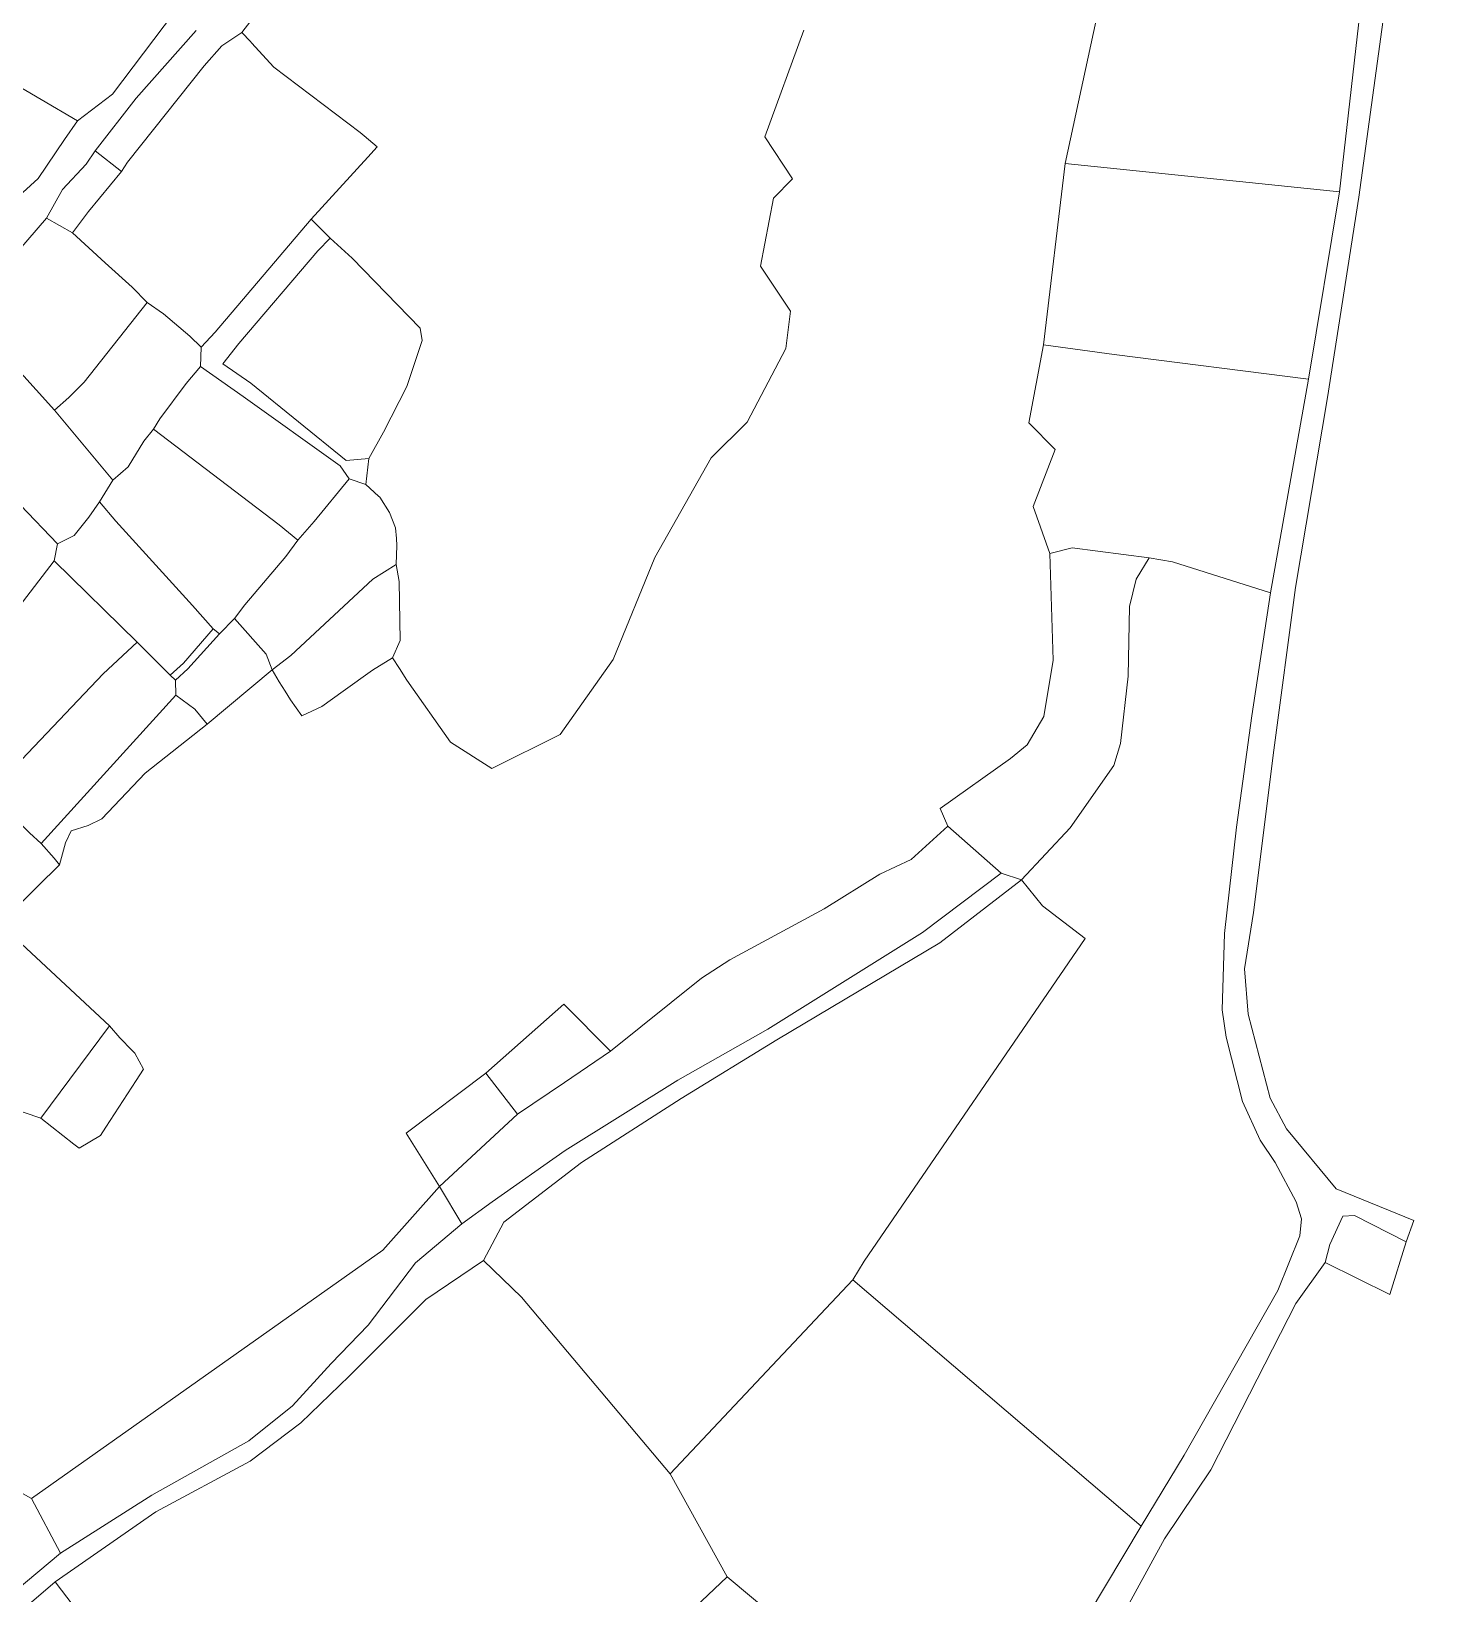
# Model space of a CAD drawing. Header units: metres. Extents: x 542555 to 550520, y 1840485 to 1846995.
# Drawn here: x 549451.6 to 549643.9, y 1843062.6 to 1843278 of the extents above; entities that cross this region are included whole.
import ezdxf

# ---------------------------------------------------------------- set-up
doc = ezdxf.new("R2010")
doc.units = ezdxf.units.M
doc.header["$MEASUREMENT"] = 0
doc.layers.add('Level 30', color=7, linetype='Continuous', lineweight=0)

msp = doc.modelspace()

# ---------------------------------------------------------------- linework, layer by layer
at = {"layer": 'Level 30', "color": 7, "linetype": 'Continuous', "lineweight": 0, "flags": 128}
for points in [[(549632.94, 1843342.76), (549642.28, 1843346.98), (549631.89, 1843255.84), (549594.09, 1843259.75), (549598.71, 1843281.16), (549596.45, 1843297.73), (549595.43, 1843306.35), (549598.43, 1843306.93), (549600.81, 1843306.13), (549610.88, 1843301.06), (549612.24, 1843302.94), (549607.63, 1843309.85), (549608.58, 1843313.02), (549617.11, 1843323.57), (549620.42, 1843330.42), (549625.18, 1843335.04), (549632.94, 1843342.76)], [(549475.7, 1843290.04), (549475.78, 1843287.95), (549472.45, 1843283.03), (549471.32, 1843280.59), (549462.77, 1843269.29), (549457.99, 1843265.61), (549447.9733, 1843271.512), (549447.23, 1843271.95), (549447.8627, 1843273.3594), (549448.24, 1843274.2), (549447.5483, 1843278.608), (549447.14, 1843281.21), (549447.06, 1843286.76), (549455.95, 1843299.87), (549457.27, 1843299.44), (549461.78, 1843297.09), (549469.64, 1843293.21), (549474.42, 1843290.63), (549475.7, 1843290.04)], [(549497.9721, 1843260.5872), (549490.17, 1843252.04), (549476.96, 1843236.47), (549475.03, 1843234.41), (549473.43, 1843235.96), (549469.84, 1843239), (549467.58, 1843240.57), (549465.52, 1843242.68), (549461.76, 1843246.06), (549457.29, 1843250.19), (549459.47, 1843253.13), (549464.01, 1843258.63), (549464.86, 1843259.93), (549475.41, 1843273.17), (549477.84, 1843275.94), (549480.63, 1843277.79), (549481.7887, 1843276.526), (549481.9426, 1843276.358), (549485.03, 1843272.99), (549496.93, 1843264.02), (549497.4777, 1843263.5539), (549499.28, 1843262.02), (549497.9721, 1843260.5872)], [(549447.23, 1843271.95), (549447.9733, 1843271.512), (549457.99, 1843265.61), (549456.16, 1843263.04), (549452.53, 1843257.67), (549448.34, 1843253.82), (549436.4176, 1843261.4613), (549436.17, 1843261.62), (549438.8781, 1843263.5753), (549442.43, 1843266.14), (549444.99, 1843267.83), (549445.6145, 1843268.9786), (549447.23, 1843271.95)], [(549460.39, 1843261.46), (549464.01, 1843258.63), (549459.47, 1843253.13), (549457.29, 1843250.19), (549453.71, 1843252.22), (549455.89, 1843256.16), (549459.16, 1843259.63), (549460.39, 1843261.46)], [(549594.09, 1843259.75), (549631.89, 1843255.84), (549627.6, 1843230.02), (549600.84, 1843233.42), (549591.09, 1843234.73), (549594.09, 1843259.75)], [(549457.29, 1843250.19), (549461.76, 1843246.06), (549465.52, 1843242.68), (549467.58, 1843240.57), (549458.88, 1843229.59), (549456.78, 1843227.47), (549454.82, 1843225.76), (549442.52, 1843239.28), (549453.71, 1843252.22), (549457.29, 1843250.19)], [(549498.1, 1843219.06), (549497.72, 1843215.5), (549495.4, 1843216.27), (549494.17, 1843218.07), (549480.8, 1843227.64), (549474.91, 1843231.75), (549475.03, 1843234.41), (549476.96, 1843236.47), (549490.17, 1843252.04), (549492.77, 1843249.45), (549491.08, 1843247.7), (549480.18, 1843234.92), (549477.98, 1843232.11), (549481.86, 1843229.46), (549495, 1843218.81), (549498.1, 1843219.06)], [(549492.77, 1843249.45), (549495.81, 1843246.67), (549505.19, 1843237.05), (549505.48, 1843235.36), (549503.35, 1843229), (549500.13, 1843222.69), (549498.1, 1843219.06), (549495, 1843218.81), (549481.86, 1843229.46), (549477.98, 1843232.11), (549480.18, 1843234.92), (549491.08, 1843247.7), (549492.77, 1843249.45)], [(549454.82, 1843225.76), (549462.85, 1843216.1), (549461.02, 1843213.09), (549459.51, 1843211.01), (549457.52, 1843208.45), (549455.22, 1843207.34), (549444.98, 1843217.97), (549442.27, 1843220.43), (549440.67, 1843222.15), (549435.55, 1843224.88), (549432.8, 1843226.38), (549434.36, 1843228.49), (549442.52, 1843239.28), (549454.82, 1843225.76)], [(549467.58, 1843240.57), (549469.84, 1843239), (549473.43, 1843235.96), (549475.03, 1843234.41), (549474.91, 1843231.75), (549472.95, 1843229.42), (549469.33, 1843224.54), (549468.42, 1843223.1), (549467.1, 1843221.47), (549464.94, 1843217.91), (549462.85, 1843216.1), (549454.82, 1843225.76), (549456.78, 1843227.47), (549458.88, 1843229.59), (549467.58, 1843240.57)], [(549591.09, 1843234.73), (549600.84, 1843233.42), (549627.6, 1843230.02), (549622.36, 1843200.56), (549608.88, 1843204.82), (549605.64, 1843205.41), (549595.06, 1843206.76), (549591.95, 1843205.98), (549589.65, 1843212.46), (549592.7, 1843220.31), (549589.06, 1843223.98), (549591.09, 1843234.73)], [(549474.91, 1843231.75), (549480.8, 1843227.64), (549494.17, 1843218.07), (549495.4, 1843216.27), (549490.57, 1843210.41), (549488.31, 1843207.84), (549485.75, 1843209.92), (549468.42, 1843223.1), (549469.33, 1843224.54), (549472.95, 1843229.42), (549474.91, 1843231.75)], [(549481.05, 1843198.91), (549479.6, 1843197.05), (549477.52, 1843194.9), (549476.66, 1843195.59), (549473.81, 1843198.82), (549463.27, 1843210.46), (549461.02, 1843213.09), (549462.85, 1843216.1), (549464.94, 1843217.91), (549467.1, 1843221.47), (549468.42, 1843223.1), (549485.75, 1843209.92), (549488.31, 1843207.84), (549486.69, 1843205.57), (549481.05, 1843198.91)], [(549455.22, 1843207.34), (549454.77, 1843205), (549445.53, 1843192.98), (549438.15, 1843199.99), (549435.88, 1843201.92), (549431.05, 1843206.99), (549433.93, 1843210.08), (549439.87, 1843217.99), (549442.27, 1843220.43), (549444.98, 1843217.97), (549455.22, 1843207.34)], [(549497.72, 1843215.5), (549499.4431, 1843213.8863), (549499.61, 1843213.73), (549500.97, 1843211.63), (549501.81, 1843209.54), (549501.9073, 1843208.0436), (549501.97, 1843207.08), (549501.88, 1843204.48), (549498.66, 1843202.44), (549487.38, 1843191.95), (549484.8, 1843189.94), (549483.95, 1843192.11), (549479.6, 1843197.05), (549481.05, 1843198.91), (549486.69, 1843205.57), (549488.31, 1843207.84), (549490.57, 1843210.41), (549495.4, 1843216.27), (549497.72, 1843215.5)], [(549461.02, 1843213.09), (549463.27, 1843210.46), (549473.81, 1843198.82), (549476.66, 1843195.59), (549472.59, 1843190.87), (549470.74, 1843189.24), (549466.2, 1843193.79), (549454.77, 1843205), (549455.22, 1843207.34), (549457.52, 1843208.45), (549459.51, 1843211.01), (549461.02, 1843213.09)], [(549591.95, 1843205.98), (549595.06, 1843206.76), (549605.64, 1843205.41), (549603.85, 1843202.44), (549602.93, 1843198.7), (549602.77, 1843189.07), (549601.7, 1843179.83), (549600.79, 1843176.76), (549594.78, 1843168.2), (549588.05, 1843161.01), (549585.25, 1843161.92), (549577.9, 1843168.42), (549576.84, 1843170.86), (549586.54, 1843177.72), (549588.84, 1843179.64), (549591.11, 1843183.51), (549592.43, 1843191.3), (549591.95, 1843205.98)], [(549454.77, 1843205), (549466.2, 1843193.79), (549461.5, 1843189.43), (549445.88, 1843173.02), (549444.25, 1843174.36), (549439.82, 1843178.62), (549437.46, 1843180.79), (549438.05, 1843182.87), (549440.25, 1843185.82), (549445.53, 1843192.98), (549454.77, 1843205)], [(549501.88, 1843204.48), (549502.29, 1843202.11), (549502.42, 1843194.01), (549501.39, 1843191.62), (549498.62, 1843189.91), (549494.5913, 1843187.01), (549491.66, 1843184.9), (549488.89, 1843183.6), (549487.34, 1843185.83), (549486.5756, 1843187.01), (549485.74, 1843188.3), (549484.8, 1843189.94), (549487.38, 1843191.95), (549498.66, 1843202.44), (549501.88, 1843204.48)], [(549626.65, 1843114.31), (549626.4, 1843111.98), (549623.36, 1843104.43), (549610.49, 1843081.75), (549604.55, 1843071.98), (549564.79, 1843105.91), (549566.39, 1843108.47), (549596.81, 1843152.95), (549590.97, 1843157.44), (549588.05, 1843161.01), (549594.78, 1843168.2), (549600.79, 1843176.76), (549601.7, 1843179.83), (549602.77, 1843189.07), (549602.93, 1843198.7), (549603.85, 1843202.44), (549605.64, 1843205.41), (549608.88, 1843204.82), (549622.36, 1843200.56), (549619.78, 1843183.6), (549617.69, 1843168.3), (549616.04, 1843153.64), (549615.69, 1843143.12), (549616.28, 1843139.36), (549618.5, 1843130.46), (549620.93, 1843125.13), (549623.01, 1843122.07), (549625.9, 1843116.63), (549626.65, 1843114.31)], [(549484.8, 1843189.94), (549475.82, 1843182.45), (549474.14, 1843184.52), (549471.52, 1843186.47), (549471.49, 1843188.52), (549473.17, 1843190.09), (549477.52, 1843194.9), (549479.6, 1843197.05), (549483.95, 1843192.11), (549484.8, 1843189.94)], [(549471.49, 1843188.52), (549471.52, 1843186.47), (549452.94, 1843166.04), (549451.35, 1843167.48), (549447.76, 1843171.05), (549445.88, 1843173.02), (549461.5, 1843189.43), (549466.2, 1843193.79), (549470.74, 1843189.24), (549471.49, 1843188.52)], [(549476.66, 1843195.59), (549477.52, 1843194.9), (549473.17, 1843190.09), (549471.49, 1843188.52), (549470.74, 1843189.24), (549472.59, 1843190.87), (549476.66, 1843195.59)], [(549456.31, 1843166.1), (549455.51, 1843163.08), (549454.76, 1843164.02), (549452.94, 1843166.04), (549471.52, 1843186.47), (549474.14, 1843184.52), (549475.82, 1843182.45), (549467.28, 1843175.7), (549461.32, 1843169.43), (549459.46, 1843168.5), (549457.08, 1843167.77), (549456.31, 1843166.1)], [(549448.2279, 1843156.2129), (549447.75, 1843155.9), (549445.49, 1843157.19), (549443.32, 1843159.94), (549430.14, 1843172.29), (549431.11, 1843173.7), (549434.93, 1843178.87), (549436.27, 1843181.11), (549437.46, 1843180.79), (549439.82, 1843178.62), (549444.25, 1843174.36), (549445.88, 1843173.02), (549447.76, 1843171.05), (549451.35, 1843167.48), (549452.94, 1843166.04), (549454.76, 1843164.02), (549455.51, 1843163.08), (549452.4641, 1843160.0819), (549449.14, 1843156.81), (549448.2279, 1843156.2129)], [(549577.9, 1843168.42), (549585.25, 1843161.92), (549574.41, 1843153.77), (549553.12, 1843140.43), (549540.68, 1843133.41), (549525.16, 1843123.71), (549515.13, 1843116.66), (549510.93, 1843113.61), (549507.84, 1843118.76), (549518.58, 1843128.72), (549525.09, 1843133.11), (549531.41, 1843137.41), (549543.98, 1843147.47), (549547.86, 1843149.99), (549560.84, 1843157.04), (549568.55, 1843161.78), (549572.84, 1843163.84), (549577.9, 1843168.42)], [(549566.39, 1843108.47), (549564.79, 1843105.91), (549539.65, 1843079.16), (549519.14, 1843103.51), (549513.91, 1843108.58), (549516.73, 1843113.87), (549527.42, 1843122.06), (549541.15, 1843130.88), (549554.35, 1843138.98), (549576.79, 1843152.35), (549588.05, 1843161.01), (549590.97, 1843157.44), (549596.81, 1843152.95), (549566.39, 1843108.47)], [(549462.37, 1843140.92), (549452.91, 1843128.19), (549448.2, 1843129.81), (549445.94, 1843130.82), (549447.68, 1843136.85), (549446.17, 1843140.46), (549443.29, 1843144.11), (549440.8, 1843146.75), (549442.14, 1843148.77), (549443.48, 1843150.38), (549447.66, 1843154.27), (549450.25, 1843152.2), (549462.37, 1843140.92)], [(549514.26, 1843134.36), (549524.97, 1843143.89), (549531.41, 1843137.41), (549525.09, 1843133.11), (549518.58, 1843128.72), (549514.26, 1843134.36)], [(549457.4415, 1843124.6197), (549452.91, 1843128.19), (549462.37, 1843140.92), (549463.79, 1843139.24), (549465.4947, 1843137.5107), (549465.87, 1843137.13), (549467.06, 1843134.93), (549466.06, 1843133.3895), (549461.8587, 1843126.9171), (549461.14, 1843125.81), (549458.19, 1843124.03), (549457.4415, 1843124.6197)], [(549514.26, 1843134.36), (549518.58, 1843128.72), (549507.84, 1843118.76), (549503.25, 1843126.13), (549514.26, 1843134.36)], [(549507.84, 1843118.76), (549510.93, 1843113.61), (549504.56, 1843108.26), (549498.04, 1843099.64), (549492.94, 1843094.39), (549487.61, 1843088.54), (549481.56, 1843083.71), (549468.19, 1843076.22), (549455.61, 1843068.22), (549451.61, 1843075.77), (549500.03, 1843110), (549507.84, 1843118.76)], [(549638.79, 1843103.9), (549629.91, 1843108.29), (549630.56, 1843110.79), (549632.34, 1843114.68), (549633.94, 1843114.79), (549641.06, 1843111.14), (549638.79, 1843103.9)], [(549539.65, 1843079.16), (549547.49, 1843064.97), (549525.45, 1843044.08), (549494.31, 1843035.4), (549477.9, 1843030.82), (549469.05, 1843045.68), (549454.91, 1843064.28), (549468.76, 1843073.92), (549481.78, 1843080.93), (549488.75, 1843086.21), (549495.41, 1843092.65), (549505.96, 1843103.19), (549513.91, 1843108.58), (549519.14, 1843103.51), (549539.65, 1843079.16)], [(549564.79, 1843105.91), (549604.55, 1843071.98), (549594.72, 1843055.52), (549583.22, 1843035.11), (549547.49, 1843064.97), (549539.65, 1843079.16), (549564.79, 1843105.91)], [(549451.61, 1843075.77), (549455.61, 1843068.22), (549449.36, 1843063), (549443.05, 1843061.27), (549438.17, 1843060.01), (549417.19, 1843062.39), (549395.12, 1843073.38), (549405.45, 1843079.49), (549414.21, 1843076.41), (549428.41, 1843078.08), (549446.11, 1843078.8), (549451.61, 1843075.77)], [(549547.49, 1843064.97), (549583.22, 1843035.11), (549568.99, 1843014.4), (549561.8, 1843004.4), (549525.45, 1843044.08), (549547.49, 1843064.97)], [(549454.91, 1843064.28), (549469.05, 1843045.68), (549430.88, 1843010.97), (549404.03, 1843040.56), (549418.42, 1843058.85), (549421.24, 1843059.63), (549437.61, 1843057.03), (549441.85, 1843057.41), (549450.03, 1843060.11), (549454.91, 1843064.28)]]:
    msp.add_lwpolyline(points, close=True, dxfattribs=at)
for points in [[(549599.4, 1843054.92), (549607.75, 1843070.23), (549614.15, 1843079.73), (549625.84, 1843102.63), (549629.91, 1843108.29), (549638.79, 1843103.9), (549641.06, 1843111.14), (549642.13, 1843114.1), (549631.43, 1843118.43), (549624.59, 1843126.73), (549622.3, 1843130.92), (549619.3, 1843142.5), (549618.77, 1843148.74), (549620.02, 1843156.52), (549622.82, 1843178.87), (549625.8, 1843201.3), (549630.2, 1843227.49), (549634.56, 1843255.08), (549643.9, 1843323.45)], [(549507.09, 1843312.09), (549480.63, 1843277.79), (549477.84, 1843275.94), (549475.41, 1843273.17), (549464.86, 1843259.93), (549464.01, 1843258.63), (549460.39, 1843261.46), (549466.07, 1843268.72), (549474.31, 1843278.07)], [(549558.06, 1843278.12), (549552.69, 1843263.4), (549556.49, 1843257.63), (549553.88, 1843254.94), (549552.09, 1843245.6), (549556.24, 1843239.4), (549555.56, 1843234.26), (549550.26, 1843224.1), (549545.28, 1843219.15), (549537.54, 1843205.46), (549531.8, 1843191.38), (549524.5, 1843181.06), (549515.06, 1843176.37), (549509.37, 1843180), (549503.37, 1843188.53), (549502.3223, 1843190.165), (549501.39, 1843191.62), (549502.42, 1843194.01), (549502.29, 1843202.11), (549501.88, 1843204.48), (549501.97, 1843207.08), (549501.9073, 1843208.0436), (549501.81, 1843209.54), (549500.97, 1843211.63), (549499.61, 1843213.73), (549499.4431, 1843213.8863), (549497.72, 1843215.5), (549498.1, 1843219.06), (549500.13, 1843222.69), (549503.35, 1843229), (549505.48, 1843235.36), (549505.19, 1843237.05), (549495.81, 1843246.67), (549492.77, 1843249.45), (549490.17, 1843252.04), (549497.9721, 1843260.5872), (549499.28, 1843262.02), (549497.4777, 1843263.5539), (549496.93, 1843264.02), (549485.03, 1843272.99), (549481.9426, 1843276.358), (549481.7887, 1843276.526), (549480.63, 1843277.79), (549507.09, 1843312.09)], [(549598.71, 1843281.16), (549594.09, 1843259.75), (549591.09, 1843234.73), (549589.06, 1843223.98), (549592.7, 1843220.31), (549589.65, 1843212.46), (549591.95, 1843205.98), (549592.43, 1843191.3), (549591.11, 1843183.51), (549588.84, 1843179.64), (549586.54, 1843177.72), (549576.84, 1843170.86), (549577.9, 1843168.42), (549572.84, 1843163.84), (549568.55, 1843161.78), (549560.84, 1843157.04), (549547.86, 1843149.99), (549543.98, 1843147.47), (549531.41, 1843137.41), (549524.97, 1843143.89), (549514.26, 1843134.36), (549503.25, 1843126.13), (549507.84, 1843118.76), (549500.03, 1843110), (549451.61, 1843075.77), (549446.11, 1843078.8)], [(549449.14, 1843156.81), (549452.4641, 1843160.0819), (549455.51, 1843163.08), (549456.31, 1843166.1), (549457.08, 1843167.77), (549459.46, 1843168.5), (549461.32, 1843169.43), (549467.28, 1843175.7), (549475.82, 1843182.45), (549484.8, 1843189.94), (549485.74, 1843188.3), (549486.5756, 1843187.01), (549487.34, 1843185.83), (549488.89, 1843183.6), (549491.66, 1843184.9), (549494.5913, 1843187.01), (549498.62, 1843189.91), (549501.39, 1843191.62), (549502.3223, 1843190.165), (549503.37, 1843188.53), (549509.37, 1843180), (549515.06, 1843176.37), (549524.5, 1843181.06), (549531.8, 1843191.38), (549537.54, 1843205.46), (549545.28, 1843219.15), (549550.26, 1843224.1), (549555.56, 1843234.26), (549556.24, 1843239.4), (549552.09, 1843245.6), (549553.88, 1843254.94), (549556.49, 1843257.63), (549552.69, 1843263.4), (549558.06, 1843278.12)], [(549449.36, 1843063), (549455.61, 1843068.22), (549468.19, 1843076.22), (549481.56, 1843083.71), (549487.61, 1843088.54), (549492.94, 1843094.39), (549498.04, 1843099.64), (549504.56, 1843108.26), (549510.93, 1843113.61), (549515.13, 1843116.66), (549525.16, 1843123.71), (549540.68, 1843133.41), (549553.12, 1843140.43), (549574.41, 1843153.77), (549585.25, 1843161.92), (549585.25, 1843161.92), (549588.05, 1843161.01), (549576.79, 1843152.35), (549554.35, 1843138.98), (549541.15, 1843130.88), (549527.42, 1843122.06), (549516.73, 1843113.87), (549513.91, 1843108.58), (549505.96, 1843103.19), (549495.41, 1843092.65), (549488.75, 1843086.21), (549481.78, 1843080.93), (549468.76, 1843073.92), (549454.91, 1843064.28), (549450.03, 1843060.11)], [(549448.2, 1843129.81), (549452.91, 1843128.19), (549457.4415, 1843124.6197), (549458.19, 1843124.03), (549461.14, 1843125.81), (549461.8587, 1843126.9171), (549466.06, 1843133.3895), (549467.06, 1843134.93), (549465.87, 1843137.13), (549465.4947, 1843137.5107), (549463.79, 1843139.24), (549462.37, 1843140.92), (549450.25, 1843152.2)]]:
    msp.add_lwpolyline(points, dxfattribs=at)

doc.saveas('drawing.dxf')
